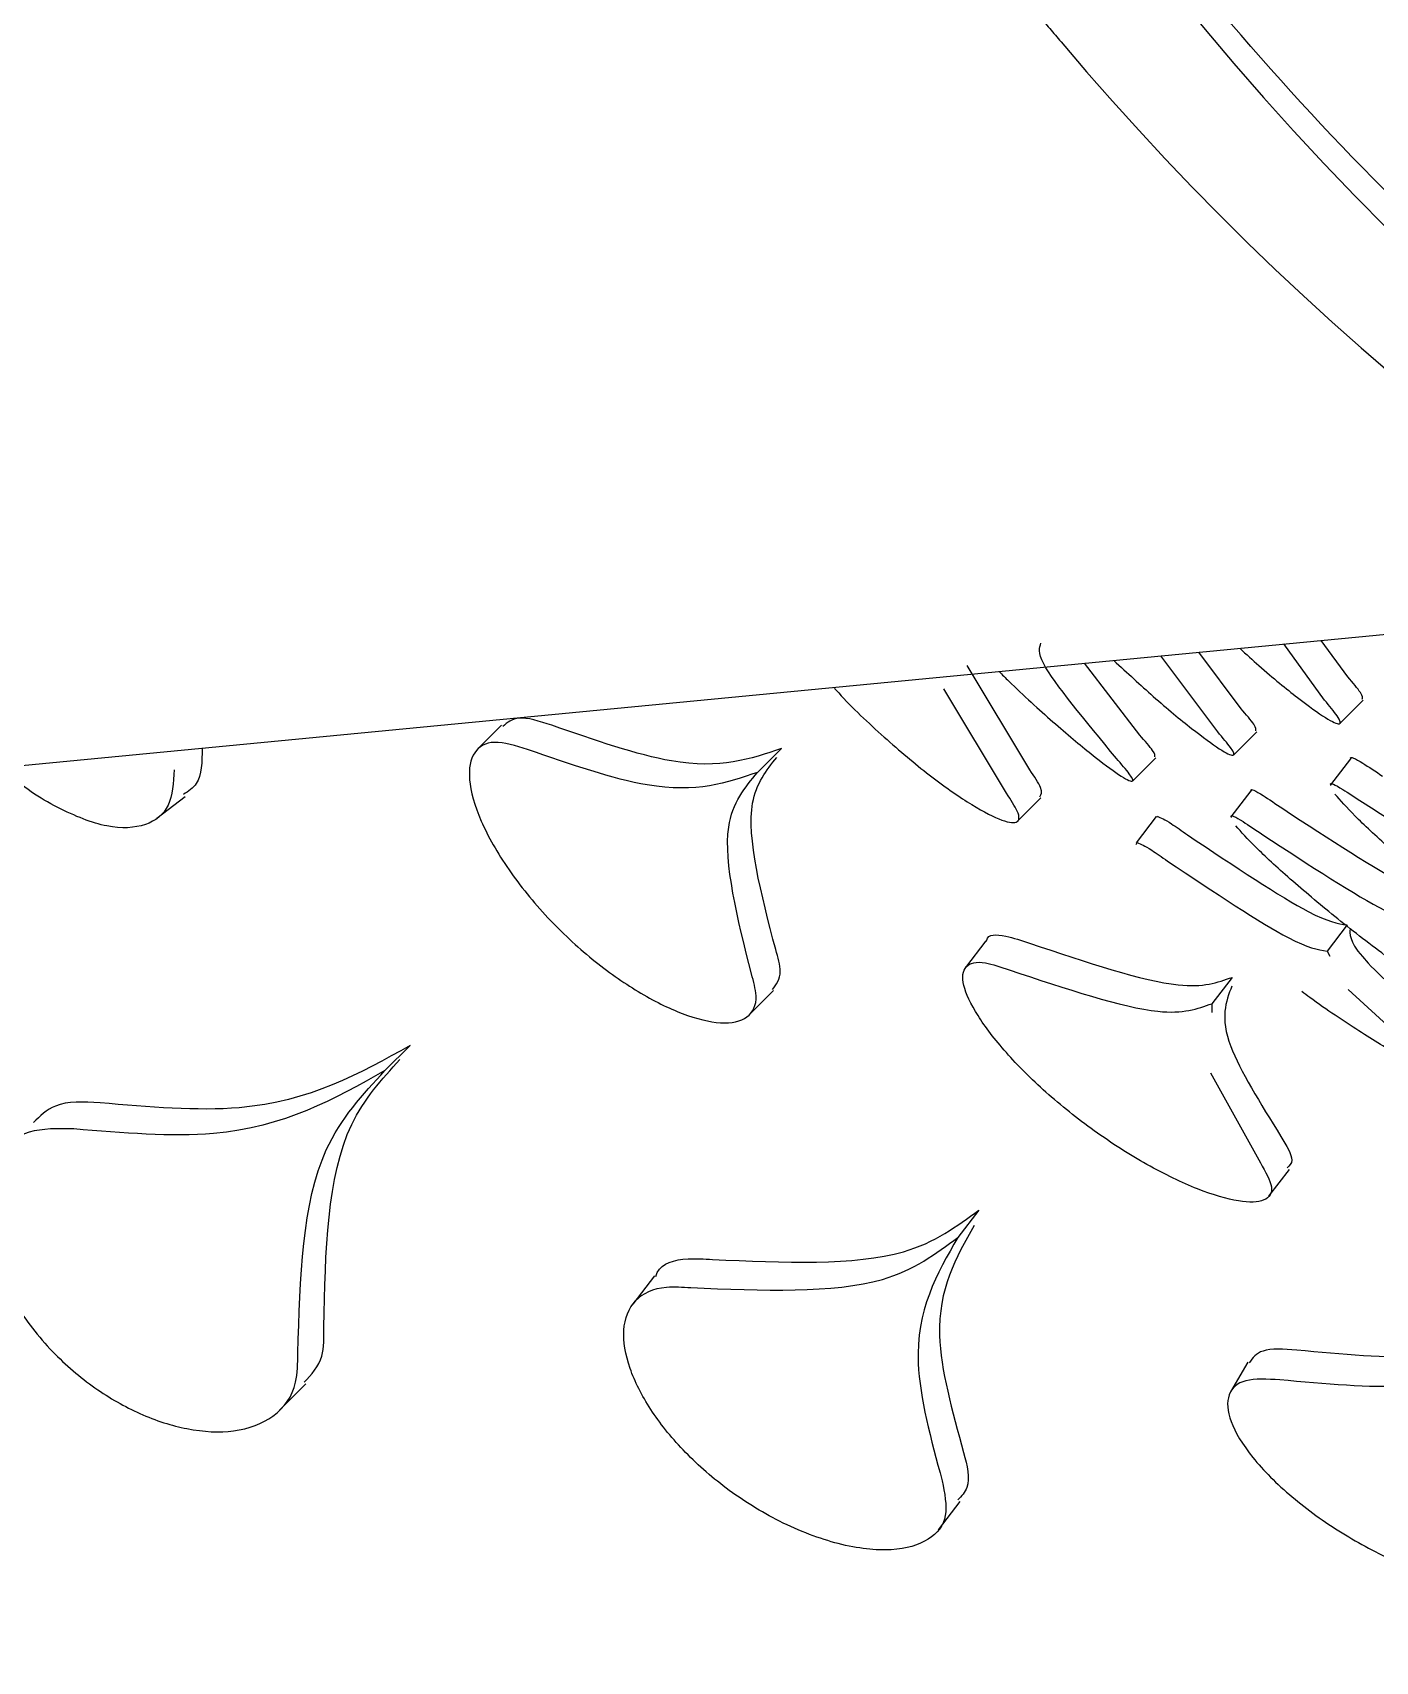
# Model space of a CAD drawing. Header units: millimetres. Extents: x 12325263 to 13848842, y -1463133 to 573208.
# Drawn here: x 12591055.61 to 12591062.37, y -825204.26 to -825196.07 of the extents above; entities that cross this region are included whole.
import ezdxf
from ezdxf.xclip import XClip

# ---------------------------------------------------------------- set-up
doc = ezdxf.new("R2010")
doc.units = ezdxf.units.MM
doc.header["$LTSCALE"] = 1000
doc.header["$XCLIPFRAME"] = 0
for name, color, linetype in [('fur202301', 252, 'Continuous'), ('WALL', 5, 'Continuous'), ('WALL-SHATCH', 8, 'Continuous'), ('建筑-楼板开洞', 251, 'Continuous')]:
    doc.layers.add(name, color=color, linetype=linetype)

# ---------------------------------------------------------------- blocks, each defined once
blk = doc.blocks.new('adgshg13-A$C7F010FC0')
at = {"layer": 'WALL-SHATCH'}
h = blk.add_hatch(color=256, dxfattribs=at)
h.dxf.hatch_style = 1
h.paths.add_polyline_path([(-60384.1712, -16880.8951), (-763.1648, 197.4794), (12587.6185, -13153.3039), (12587.6185, -157996.0198), (-162964.8506, -188820.4315), (-171262.3815, -180522.9007), (-171262.3815, -31310.8985), (-150707.1909, -10755.7079), (-131860.0775, -7980.8951), (-99162.3815, -7980.8951), (-99162.3815, -4980.8951), (-76620.4281, -4980.8951), (-70107.6523, -16880.8951)], flags=16)
h.paths.add_polyline_path([(-60091.2294, -16380.8951), (-646.877, 646.877), (12987.6185, -12987.6185), (12987.6185, -158331.9049), (-163100.5841, -189250.3835), (-171662.3815, -180688.5861), (-171662.3815, -31145.2131), (-150777.8962, -10260.7277), (-131896.6871, -7480.8951), (-99562.3815, -7480.8951), (-99562.3815, -4580.8951), (-76365.5524, -4580.8951), (-69907.5058, -16380.8951)])
blk = doc.blocks.new('A$C4C7A72D3')
at = {"layer": 'WALL', "color": 1}
blk.add_blockref('adgshg13-A$C7F010FC0', (210433.0121, 205503.5693), dxfattribs=at)
blk = doc.blocks.new('asdgag2019070515155847995')
at = {"color": 1}
for p, q in [((173.7823, -442.5793), (172.8899, -433.3132)), ((174.829, -435.0901), (175.1551, -434.7358)), ((173.4925, -435.1323), (173.3752, -435.0151)), ((173.2573, -435.0924), (173.0741, -435.2258)), ((173.6696, -435.0793), (173.8012, -435.1802)), ((174.5051, -435.0958), (174.6365, -435.1965)), ((173.3746, -435.2095), (173.0923, -435.4149)), ((174.6365, -435.1965), (174.6612, -435.1828)), ((175.869, -435.4893), (175.7347, -435.3864)), ((173.6508, -435.6676), (173.5335, -435.5505)), ((175.2488, -435.7832), (175.7019, -435.532)), ((173.4175, -435.6296), (173.1335, -435.8423)), ((173.8303, -435.5798), (173.962, -435.6806)), ((176.7033, -435.5959), (176.8532, -435.6823)), ((174.7685, -435.675), (174.9009, -435.7763)), ((173.5348, -435.7467), (173.1519, -436.0333)), ((174.9009, -435.7763), (174.9451, -435.7772)), ((173.7817, -436.1756), (173.6644, -436.0585)), ((173.9632, -436.0534), (173.9588, -436.0511)), ((173.9605, -436.0568), (174.0922, -436.1577)), ((173.5504, -436.1395), (173.1889, -436.4178)), ((174.1008, -436.1569), (174.0904, -436.1516)), ((173.7255, -436.6917), (173.2009, -437.0074)), ((173.9835, -436.7543), (173.8656, -436.6366)), ((173.8432, -436.8092), (173.3182, -437.1245)), ((174.5854, -436.9128), (174.7198, -437.0158)), ((175.9385, -436.9486), (176.0762, -437.0541)), ((177.5471, -437.1522), (177.4048, -437.0432)), ((173.6182, -437.9422), (173.7377, -438.0615)), ((174.9578, -438.1044), (174.8354, -437.9822)), ((176.269, -438.58), (176.4114, -438.6891)), ((173.501, -439.3499), (173.6234, -439.4721)), ((175.1108, -439.8098), (175.2375, -439.9364)), ((176.9457, -440.4666), (176.8133, -440.3343)), ((173.9686, -441.0833), (173.8594, -440.9412))]:
    blk.add_line(p, q, dxfattribs=at)
for centre, radius, start, end in [((160.8172, -424.6491), 12.5469, 180.06678, 359.93322), ((160.848, -425.6021), 14.2995, 310.13169, 359.99944)]:
    blk.add_arc(centre, radius, start, end, dxfattribs=at)
blk.add_ellipse((160.8172, -424.8114), major_axis=(13.0673, -5.8958), ratio=0.997728, start_param=5.135377, end_param=7.164089, dxfattribs=at)
blk.add_open_spline([(141.6883, -389.9942), (141.5219, -390.0725), (140.2581, -390.6673), (138.035, -392.0498), (135.0585, -394.1422), (132.2907, -396.5115), (129.7358, -399.1053), (127.4176, -401.9131), (125.3526, -404.9113), (123.5566, -408.0776), (122.0432, -411.3879), (120.8239, -414.8172), (119.908, -418.3393), (119.3023, -421.9277), (119.0114, -425.555), (119.0376, -429.1937), (119.3805, -432.8164), (120.0377, -436.3955), (121.0041, -439.9039), (122.2723, -443.315), (123.8328, -446.6029), (125.6738, -449.7427), (127.7812, -452.7107), (130.1391, -455.4844), (132.7297, -458.0426), (135.5333, -460.366), (138.5287, -462.437), (141.6931, -464.2399), (145.0027, -465.761), (148.4322, -466.9887), (151.9557, -467.9137), (155.5465, -468.529), (159.1773, -468.8299), (162.8206, -468.8141), (166.4488, -468.4816), (170.0343, -467.8351), (173.5499, -466.8794), (176.969, -465.6218), (180.2655, -464.0717), (183.4145, -462.241), (186.3921, -460.1436), (189.1756, -457.7953), (191.744, -455.2141), (194.0779, -452.4194), (196.1593, -449.4325), (197.9728, -446.2761), (199.5043, -442.9742), (200.7425, -439.5517), (201.6778, -436.0346), (202.3033, -432.4496), (202.6141, -428.824), (202.608, -425.1851), (202.285, -421.5606), (201.6475, -417.978), (200.7005, -414.4643), (199.451, -411.0463), (197.9086, -407.7499), (196.085, -404.5999), (193.9939, -401.6205), (191.6514, -398.8337), (189.0745, -396.2623), (186.2855, -393.9197), (183.295, -391.8462), (180.7829, -390.3437), (179.2275, -389.6391), (178.777, -389.435)], degree=3, knots=[0, 0, 0, 0, 0.002464, 0.018712, 0.034959, 0.051206, 0.067452, 0.083698, 0.099943, 0.116187, 0.132431, 0.148674, 0.164917, 0.181159, 0.197401, 0.213642, 0.229884, 0.246125, 0.262366, 0.278608, 0.29485, 0.311092, 0.327334, 0.343577, 0.359821, 0.376065, 0.39231, 0.408556, 0.424802, 0.441049, 0.457296, 0.473544, 0.489792, 0.506041, 0.52229, 0.538538, 0.554787, 0.571035, 0.587284, 0.603532, 0.619779, 0.636026, 0.652272, 0.668518, 0.684763, 0.701007, 0.717251, 0.733494, 0.749737, 0.765979, 0.782221, 0.798462, 0.814704, 0.830945, 0.847186, 0.863428, 0.87967, 0.895912, 0.912154, 0.928397, 0.944641, 0.960885, 0.97713, 0.993376, 1, 1, 1, 1])
for points, knots in [([(173.5089, -418.5968), (173.86, -419.3654), (174.5474, -420.8705), (174.9653, -423.3109), (175.0263, -425.7368), (174.6568, -428.1414), (173.8998, -430.4511), (172.7561, -432.5964), (171.2759, -434.5209), (169.4885, -436.1593), (167.4604, -437.4782), (165.2394, -438.4201), (163.0017, -438.9817), (161.5093, -439.0526), (160.8172, -439.0854)], [0, 0, 0, 0, 0.087897, 0.172136, 0.256376, 0.340633, 0.424889, 0.50909, 0.593289, 0.677144, 0.760998, 0.844434, 0.927869, 1, 1, 1, 1]), ([(174.9626, -433.6738), (174.9539, -433.6984), (174.9365, -433.7475), (174.8351, -433.9234), (174.6881, -434.1503), (174.5043, -434.4085), (174.3047, -434.6658), (174.1129, -434.8922), (173.9459, -435.0711), (173.8798, -435.1285), (173.8466, -435.1572)], [0, 0, 0, 0, 0.124922, 0.25009, 0.375443, 0.500617, 0.625376, 0.749945, 0.874771, 1, 1, 1, 1]), ([(176.7925, -435.4353), (176.7892, -435.4979), (176.7825, -435.6231), (176.8601, -435.7049), (176.995, -435.6963), (177.178, -435.5864), (177.3787, -435.3881), (177.5644, -435.1313), (177.7124, -434.8526), (177.8144, -434.5786), (177.8667, -434.3291), (177.865, -434.1277), (177.8062, -434.0065), (177.7081, -433.9859), (177.6238, -434.036), (177.5901, -434.056)], [0, 0, 0, 0, 0.080152, 0.160279, 0.242458, 0.325711, 0.406895, 0.483426, 0.555818, 0.627239, 0.701086, 0.779244, 0.861237, 0.944484, 1, 1, 1, 1]), ([(175.1231, -434.1741), (175.1139, -434.1983), (175.0956, -434.2467), (174.9929, -434.4215), (174.845, -434.6476), (174.6608, -434.9055), (174.4611, -435.1629), (174.2698, -435.3898), (174.1039, -435.5696), (174.0387, -435.6276), (174.006, -435.6567)], [0, 0, 0, 0, 0.124903, 0.250017, 0.375315, 0.500479, 0.625286, 0.749925, 0.87479, 1, 1, 1, 1]), ([(173.8883, -435.0184), (174.0406, -434.7802), (174.3045, -434.3676), (174.3135, -434.248), (174.3173, -434.1975)], [0, 0, 0, 0, 0.577177, 1, 1, 1, 1]), ([(176.4951, -434.1985), (176.5775, -434.3341), (176.7168, -434.5636), (176.6646, -435.1214), (176.6433, -435.3494)], [0, 0, 0, 0, 0.591248, 1, 1, 1, 1]), ([(176.6415, -434.2829), (176.7244, -434.4189), (176.8645, -434.6488), (176.8134, -435.2072), (176.7925, -435.4353)], [0, 0, 0, 0, 0.591371, 1, 1, 1, 1]), ([(173.92, -435.4199), (174.0744, -435.1834), (174.342, -434.7736), (174.3552, -434.6573), (174.3608, -434.6081)], [0, 0, 0, 0, 0.577183, 1, 1, 1, 1]), ([(174.5298, -435.0821), (174.5658, -435.081), (174.6321, -435.079), (174.9008, -434.7742), (175.0235, -434.635)], [0, 0, 0, 0, 0.5434, 1, 1, 1, 1]), ([(175.2524, -434.6396), (175.2512, -434.6517), (175.2488, -434.676), (175.1713, -434.8225), (175.0435, -435.0301), (174.9248, -435.2106), (174.8502, -435.3098), (174.8402, -435.3231)], [0, 0, 0, 0, 0.240196, 0.480515, 0.721449, 0.962631, 1, 1, 1, 1]), ([(174.0515, -435.5207), (174.2059, -435.2841), (174.4735, -434.8743), (174.4867, -434.7579), (174.4923, -434.7088)], [0, 0, 0, 0, 0.5772, 1, 1, 1, 1]), ([(173.6719, -435.0762), (173.6706, -435.0769), (173.6531, -435.0855), (173.6797, -435.0333), (173.7333, -434.9528), (173.7567, -434.9176)], [0, 0, 0, 0, 0.042379, 0.580966, 1, 1, 1, 1]), ([(173.3699, -435.0204), (173.3631, -435.0184), (173.3499, -435.0144), (173.2874, -435.067), (173.2573, -435.0924)], [0, 0, 0, 0, 0.517924, 1, 1, 1, 1]), ([(173.8036, -435.1771), (173.8023, -435.1777), (173.7847, -435.1864), (173.8114, -435.1341), (173.8649, -435.0536), (173.8883, -435.0184)], [0, 0, 0, 0, 0.042465, 0.581057, 1, 1, 1, 1]), ([(173.1136, -435.6358), (173.1434, -435.6034), (173.2428, -435.4953), (173.3699, -435.3374), (173.4744, -435.1926), (173.5055, -435.1229), (173.4702, -435.13), (173.4037, -435.1853), (173.3746, -435.2095)], [0, 0, 0, 0, 0.082075, 0.273676, 0.465949, 0.65843, 0.850565, 1, 1, 1, 1]), ([(174.0524, -435.8987), (174.209, -435.6637), (174.4802, -435.2567), (174.4977, -435.1436), (174.5051, -435.0958)], [0, 0, 0, 0, 0.577217, 1, 1, 1, 1]), ([(174.184, -435.9995), (174.3405, -435.7645), (174.6116, -435.3574), (174.6291, -435.2443), (174.6365, -435.1965)], [0, 0, 0, 0, 0.577232, 1, 1, 1, 1]), ([(175.568, -435.4294), (175.6137, -435.4014), (175.6865, -435.3567), (175.7159, -435.3859), (175.7267, -435.3968)], [0, 0, 0, 0, 0.62858, 1, 1, 1, 1]), ([(176.6433, -435.3494), (176.6386, -435.4137), (176.63, -435.532), (176.6829, -435.5715), (176.707, -435.5894)], [0, 0, 0, 0, 0.54401, 1, 1, 1, 1]), ([(173.8327, -435.5767), (173.8315, -435.5773), (173.8144, -435.5864), (173.842, -435.5348), (173.8962, -435.4549), (173.92, -435.4199)], [0, 0, 0, 0, 0.042678, 0.58106, 1, 1, 1, 1]), ([(175.7019, -435.532), (175.7458, -435.5072), (175.8335, -435.4575), (175.8979, -435.5017), (175.9038, -435.6308), (175.843, -435.8392), (175.7196, -436.0972), (175.5472, -436.3681), (175.3478, -436.6172), (175.1429, -436.8218), (174.9525, -436.9666), (174.7978, -437.0385), (174.7032, -437.0255), (174.6818, -436.9389), (174.7162, -436.8382), (174.7308, -436.7957)], [0, 0, 0, 0, 0.078792, 0.157597, 0.237503, 0.318356, 0.39851, 0.476219, 0.551344, 0.625653, 0.701383, 0.779723, 0.860147, 0.940927, 1, 1, 1, 1]), ([(174.8127, -435.6758), (174.891, -435.7061), (175.0337, -435.7615), (175.4019, -435.5326), (175.568, -435.4294)], [0, 0, 0, 0, 0.549041, 1, 1, 1, 1]), ([(173.5283, -435.5558), (173.5218, -435.5541), (173.5092, -435.5509), (173.4474, -435.604), (173.4175, -435.6296)], [0, 0, 0, 0, 0.518032, 1, 1, 1, 1]), ([(173.9644, -435.6775), (173.9631, -435.6782), (173.946, -435.6872), (173.9736, -435.6356), (174.0278, -435.5557), (174.0515, -435.5207)], [0, 0, 0, 0, 0.042758, 0.581146, 1, 1, 1, 1]), ([(173.1746, -436.2697), (173.2373, -436.2022), (173.3706, -436.0585), (173.5264, -435.8694), (173.631, -435.7265), (173.6636, -435.658), (173.6295, -435.6664), (173.5636, -435.7223), (173.5348, -435.7467)], [0, 0, 0, 0, 0.156222, 0.332439, 0.509186, 0.686067, 0.862641, 1, 1, 1, 1]), ([(174.5969, -436.6931), (174.6922, -436.4084), (174.8557, -435.9201), (174.7942, -435.7471), (174.7685, -435.675)], [0, 0, 0, 0, 0.583115, 1, 1, 1, 1]), ([(174.7308, -436.7957), (174.8258, -436.5106), (174.9886, -436.0219), (174.9267, -435.8486), (174.9009, -435.7763)], [0, 0, 0, 0, 0.583173, 1, 1, 1, 1]), ([(173.9588, -436.0511), (173.9661, -436.0334), (173.9777, -436.0048), (174.0319, -435.9278), (174.0524, -435.8987)], [0, 0, 0, 0, 0.621538, 1, 1, 1, 1]), ([(174.0904, -436.1516), (174.098, -436.1335), (174.11, -436.1047), (174.1638, -436.0281), (174.184, -435.9995)], [0, 0, 0, 0, 0.625764, 1, 1, 1, 1]), ([(173.6592, -436.0637), (173.6531, -436.0624), (173.6412, -436.0599), (173.5799, -436.1136), (173.5504, -436.1395)], [0, 0, 0, 0, 0.51815, 1, 1, 1, 1]), ([(173.2303, -436.8473), (173.2465, -436.8311), (173.3383, -436.7392), (173.4898, -436.5703), (173.6553, -436.3745), (173.7603, -436.2329), (173.7944, -436.1658), (173.7614, -436.1753), (173.6961, -436.2318), (173.6676, -436.2566)], [0, 0, 0, 0, 0.0357531, 0.2021705, 0.3688711, 0.5359982, 0.7032029, 0.8701284, 1, 1, 1, 1]), ([(173.6676, -436.2566), (173.4779, -436.4136), (173.171, -436.6676), (173.111, -436.6449), (173.0881, -436.6362)], [0, 0, 0, 0, 0.618332, 1, 1, 1, 1]), ([(169.8947, -436.6808), (169.9076, -436.6693), (169.9365, -436.6437), (169.9977, -436.5915), (170.042, -436.5542), (170.0647, -436.535)], [0, 0, 0, 0, 0.2858429, 0.6349391, 1, 1, 1, 1]), ([(173.86, -436.6422), (173.849, -436.6356), (173.8277, -436.6228), (173.7589, -436.6692), (173.7255, -436.6917)], [0, 0, 0, 0, 0.515529, 1, 1, 1, 1]), ([(174.5877, -436.9099), (174.5854, -436.9096), (174.5509, -436.9063), (174.5508, -436.8324), (174.5832, -436.7345), (174.5969, -436.6931)], [0, 0, 0, 0, 0.039655, 0.594132, 1, 1, 1, 1]), ([(173.3103, -437.6786), (173.315, -437.6746), (173.3951, -437.605), (173.5518, -437.4384), (173.7481, -437.2082), (173.8966, -436.9974), (173.9836, -436.8363), (173.9992, -436.7475), (173.9497, -436.7394), (173.8756, -436.788), (173.8432, -436.8092)], [0, 0, 0, 0, 0.008919, 0.153469, 0.29716, 0.44206, 0.589114, 0.737436, 0.885379, 1, 1, 1, 1]), ([(176.1871, -438.2887), (176.203, -437.9306), (176.229, -437.3403), (176.0205, -437.0592), (175.9385, -436.9486)], [0, 0, 0, 0, 0.6068202, 1, 1, 1, 1]), ([(176.0155, -436.9728), (176.1766, -437.0631), (176.4562, -437.22), (176.9492, -437.0831), (177.1582, -437.0251)], [0, 0, 0, 0, 0.576025, 1, 1, 1, 1]), ([(177.1582, -437.0251), (177.2226, -437.0086), (177.3214, -436.9833), (177.3769, -437.0361), (177.3962, -437.0545)], [0, 0, 0, 0, 0.651687, 1, 1, 1, 1]), ([(176.3286, -438.3971), (176.3436, -438.0382), (176.3683, -437.4469), (176.1586, -437.1649), (176.0762, -437.0541)], [0, 0, 0, 0, 0.607146, 1, 1, 1, 1]), ([(176.0762, -437.0541), (176.259, -437.1596), (176.5598, -437.3333), (177.0912, -437.1898), (177.2997, -437.1335)], [0, 0, 0, 0, 0.607749, 1, 1, 1, 1]), ([(177.2997, -437.1335), (177.362, -437.1209), (177.4865, -437.0956), (177.6061, -437.1912), (177.6606, -437.3763), (177.6319, -437.6423), (177.5202, -437.941), (177.3484, -438.2187), (177.1478, -438.4444), (176.9361, -438.6123), (176.7241, -438.7182), (176.5288, -438.7494), (176.3812, -438.6894), (176.3177, -438.5589), (176.3257, -438.4397), (176.3286, -438.3971)], [0, 0, 0, 0, 0.08269, 0.165294, 0.251568, 0.338712, 0.420978, 0.494896, 0.562755, 0.629952, 0.701267, 0.779413, 0.864084, 0.951518, 1, 1, 1, 1]), ([(173.6182, -437.9422), (173.6705, -438.0955), (173.7591, -438.3549), (173.5757, -438.8817), (173.5008, -439.0971)], [0, 0, 0, 0, 0.591248, 1, 1, 1, 1]), ([(174.6288, -437.9708), (174.3479, -438.0439), (173.9046, -438.1592), (173.7277, -438.0176), (173.6629, -437.9657)], [0, 0, 0, 0, 0.633617, 1, 1, 1, 1]), ([(174.8304, -437.9874), (174.8045, -437.9678), (174.7585, -437.9329), (174.6683, -437.9593), (174.6288, -437.9708)], [0, 0, 0, 0, 0.562474, 1, 1, 1, 1]), ([(173.6226, -439.2187), (173.6046, -439.2785), (173.5685, -439.398), (173.627, -439.4977), (173.7641, -439.5248), (173.9733, -439.4665), (174.2213, -439.3272), (174.4683, -439.1273), (174.6831, -438.8963), (174.8509, -438.6578), (174.9632, -438.4299), (175.0098, -438.2344), (174.9798, -438.1015), (174.8861, -438.0557), (174.7893, -438.0819), (174.7506, -438.0924)], [0, 0, 0, 0, 0.080152, 0.160279, 0.242458, 0.325711, 0.406895, 0.483426, 0.555818, 0.627239, 0.701086, 0.779244, 0.861237, 0.944484, 1, 1, 1, 1]), ([(173.7377, -438.0615), (173.7905, -438.2153), (173.8797, -438.4754), (173.6972, -439.0031), (173.6226, -439.2187)], [0, 0, 0, 0, 0.591371, 1, 1, 1, 1]), ([(174.7506, -438.0924), (174.4715, -438.1627), (173.9998, -438.2815), (173.8137, -438.1253), (173.7377, -438.0615)], [0, 0, 0, 0, 0.591664, 1, 1, 1, 1]), ([(176.2732, -438.5744), (176.2663, -438.572), (176.2074, -438.551), (176.178, -438.4477), (176.1847, -438.3306), (176.1871, -438.2887)], [0, 0, 0, 0, 0.077875, 0.67015, 1, 1, 1, 1]), ([(173.5008, -439.0971), (173.4809, -439.1583), (173.4447, -439.2693), (173.4877, -439.3208), (173.5069, -439.3439)], [0, 0, 0, 0, 0.5516705, 1, 1, 1, 1]), ([(175.1108, -439.8098), (175.2524, -440.0624), (175.4777, -440.4647), (175.4205, -441.1245), (175.3992, -441.3699)], [0, 0, 0, 0, 0.628118, 1, 1, 1, 1]), ([(176.5272, -440.2436), (176.1484, -440.2363), (175.5837, -440.2254), (175.2812, -439.9521), (175.1817, -439.8621)], [0, 0, 0, 0, 0.670843, 1, 1, 1, 1]), ([(175.2375, -439.9364), (175.3801, -440.1902), (175.6069, -440.594), (175.5513, -441.2554), (175.5306, -441.5011)], [0, 0, 0, 0, 0.628631, 1, 1, 1, 1]), ([(176.6586, -440.3748), (176.2811, -440.3638), (175.6787, -440.3463), (175.3575, -440.0478), (175.2375, -439.9364)], [0, 0, 0, 0, 0.62675, 1, 1, 1, 1]), ([(176.8049, -440.3428), (176.7655, -440.3063), (176.695, -440.2408), (176.5786, -440.2427), (176.5272, -440.2436)], [0, 0, 0, 0, 0.5577015, 1, 1, 1, 1]), ([(175.5306, -441.5011), (175.5291, -441.5811), (175.5261, -441.7409), (175.6533, -441.8963), (175.8655, -441.9691), (176.1364, -441.9339), (176.4119, -441.8071), (176.6494, -441.6234), (176.8404, -441.3993), (176.9745, -441.1619), (177.0518, -440.9174), (177.0615, -440.6791), (176.9857, -440.4816), (176.8413, -440.3765), (176.7091, -440.3753), (176.6586, -440.3748)], [0, 0, 0, 0, 0.08588, 0.171606, 0.263059, 0.354641, 0.424296, 0.494216, 0.557553, 0.619915, 0.687434, 0.764042, 0.850534, 0.942861, 1, 1, 1, 1]), ([(173.6163, -440.8557), (173.6841, -440.8568), (173.79, -440.8584), (173.8328, -440.9256), (173.8483, -440.9498)], [0, 0, 0, 0, 0.639475, 1, 1, 1, 1]), ([(173.7249, -440.997), (173.7898, -441.001), (173.9195, -441.0092), (174.0148, -441.1329), (174.0256, -441.3271), (173.9273, -441.5745), (173.8098, -441.7677), (173.7184, -441.8529), (173.7128, -441.8581)], [0, 0, 0, 0, 0.193967, 0.387734, 0.590108, 0.794524, 0.987498, 1, 1, 1, 1]), ([(175.3992, -441.3699), (175.3951, -441.4516), (175.388, -441.5927), (175.466, -441.6719), (175.4988, -441.7051)], [0, 0, 0, 0, 0.579776, 1, 1, 1, 1])]:
    blk.add_open_spline(points, degree=3, knots=knots, dxfattribs=at)
blk = doc.blocks.new('sdfgsdffhg')
at = {"layer": 'fur202301', "rotation": 270}
blk.add_blockref('asdgag2019070515155847995', (10413.4236, 49030.7542, 0), dxfattribs=at)

msp = doc.modelspace()

# ---------------------------------------------------------------- block references
ref = msp.add_blockref('A$C4C7A72D3', (12385714.8533, -906209.5212), dxfattribs=dict(rotation=350.041249254255))
XClip(ref).set_block_clipping_path([(223442.8584877662, 85923.1187333744), (220542.7961432356, 85923.1422391906), (220542.8579492103, 89292.823275506), (211526.9150355905, 89292.8101311298), (210631.4331447985, 94392.8080583527), (206113.3685902953, 94392.8025418455), (206001.4315187763, 95030.3127344656), (204376.2826588508, 94744.9613686837), (203364.4570056833, 100506.9030052917), (197947.3947122637, 99555.7482674252), (192482.3428474721, 130679.4765393781), (190118.7804593667, 130264.4504016289), (191623.4071957469, 121695.6427078634), (177046.6486519482, 119136.2011700841), (175707.6223907359, 126760.8483765714), (173902.988371335, 128026.4039125028), (169528.3854461554, 127258.2903269802), (169070.0967394859, 129868.3614864857), (163308.2517458182, 128856.6693391807), (163766.52659606, 126246.6171700556), (159679.1795131005, 125528.9180921423), (170669.6888374612, 62935.797914044), (167222.1989369914, 62330.4650948944), (167939.7759490944, 58243.6808593175), (171386.9528796654, 58848.2912487988), (172857.0656793863, 50477.0032648193), (165962.5026008021, 49266.4230898353), (168037.7813034765, 37447.1796448426), (140649.9584970828, 32638.2390106404), (115387.9799239188, 28202.5781787895), (95598.7254695911, 140907.4332163476), (226939.476109907, 163968.8668500402), (240128.6952811591, 88852.8973128139)])

# ---------------------------------------------------------------- next in the draw order: hatches: boundary and pattern name
at = {"layer": '建筑-楼板开洞'}
h = msp.add_hatch(dxfattribs=at)
h.set_pattern_fill('DASH', color=256, scale=500)
h.set_pattern_definition([(0, (0, 0), (476.25, 476.25), [476.25, -476.25])])
h.paths.add_polyline_path([(12597696.7413, -842386.7858), (12590696.8107, -842386.9011), (12590697.0674, -843986.7858), (12595796.8107, -843986.8518), (12595797.0674, -849736.8518), (12588796.8107, -849736.7858), (12588796.8107, -851936.7857), (12564896.8107, -851936.7857), (12564896.8107, -816186.7857), (12568846.8107, -816186.7857), (12568846.8107, -816040), (12568846.8107, -807536.7858), (12574696.8294, -807536.8021), (12574696.7715, -810386.7858), (12575896.8107, -810386.7857), (12579055.2347, -810386.7837), (12580496.9149, -811828.2071), (12580696.9149, -819086.8501), (12595696.9165, -819086.7214), (12595696.8979, -812786.7858), (12597696.6592, -812786.7858)])

# ---------------------------------------------------------------- next in the draw order: block references
msp.add_blockref('sdfgsdffhg', (12581083.8986, -874056.8039, 0))

doc.saveas('drawing.dxf')
